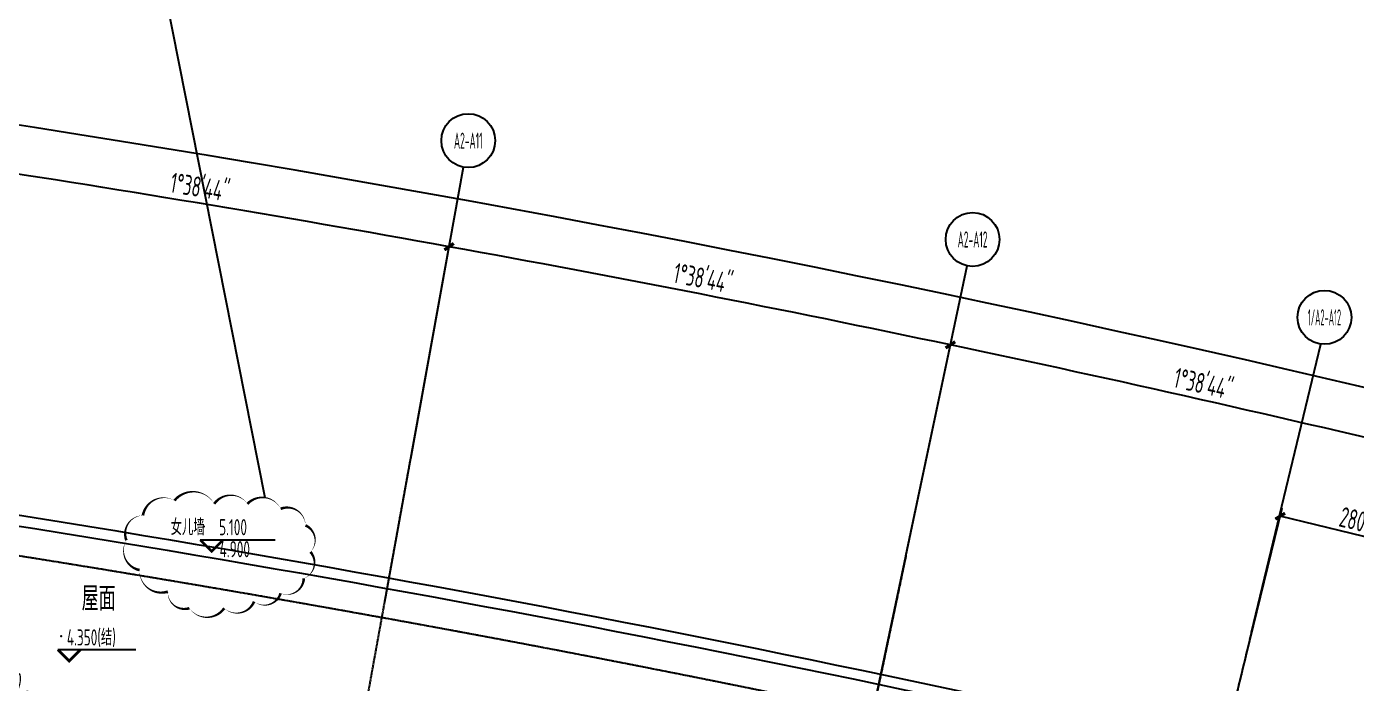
# Model space of a CAD drawing. Header units: millimetres. Extents: x 11515858 to 24947533, y -12784974 to -6116114.
# Drawn here: x 11829720 to 11854412, y -6377269 to -6365076 of the extents above; entities that cross this region are included whole.
import ezdxf
from ezdxf.enums import TextEntityAlignment as Align

# ---------------------------------------------------------------- set-up
doc = ezdxf.new("R2010")
doc.units = ezdxf.units.MM
doc.header["$LTSCALE"] = 10
doc.linetypes.add('A2-RG-AXIS$0$CENTER', pattern=[2, 1.25, -0.25, 0.25, -0.25])
doc.linetypes.add('A2-RG-AXIS$0$DOTE', pattern=[2.42, 2, -0.2, 0.02, -0.2])
for name, color, linetype in [('A2-RB-F2$0$$34$A-DIMS-100', 1, 'Continuous'), ('A2-RB-F2$0$A-DIMS-100', 1, 'Continuous'), ('A2-RG-AXIS$0$A-AXIS', 1, 'Continuous'), ('A2-RG-AXIS$0$A-DIMS-100', 1, 'Continuous'), ('A2-RG-AXIS$0$A-GRID', 1, 'A2-RG-AXIS$0$CENTER'), ('A2-RG-AXIS$0$A-SYMB', 4, 'Continuous'), ('A2-RI-F2$0$$2$A-SYMB', 4, 'Continuous'), ('A2-RI-F2$0$A-ROOF-EDGE', 2, 'Continuous'), ('A2-RI-F2$0$A-STRS', 50, 'Continuous'), ('A2-RI-F2$0$A-SYMB', 4, 'Continuous'), ('A2-RI-F2$0$A-SYMB-AREA', 4, 'Continuous'), ('A2-RI-F2$0$A-SYMB-NAME', 4, 'Continuous')]:
    doc.layers.add(name, color=color, linetype=linetype)
doc.layers.add('A2-RI-F2$0$A-FLOR-STRS', color=2, linetype='Continuous', lineweight=5)
doc.styles.add('A2-RB-F2$0$$0$XD2008', font='hzs.shx', dxfattribs={"width": 0.7, "bigfont": 'hztxt.shx'})
doc.styles.add('A2-RB-F2$0$XD2008', font='hzs.shx', dxfattribs={"width": 0.7, "bigfont": 'hztxt.shx'})
doc.styles.add('A2-RG-AXIS$0$ECADI', font='hzs.shx', dxfattribs={"width": 0.7, "bigfont": 'hztxt.shx'})
doc.styles.add('A2-RG-AXIS$0$XD2008', font='hzs.shx', dxfattribs={"width": 0.7, "bigfont": 'hztxt.shx'})
doc.styles.add('A2-RI-F2$0$$0$XD2008', font='hzs.shx', dxfattribs={"width": 0.7, "bigfont": 'hztxt.shx'})
doc.styles.add('A2-RI-F2$0$ECADI', font='hzs.shx', dxfattribs={"width": 0.7, "bigfont": 'hztxt.shx'})
doc.styles.add('A2-RI-F2$0$XD2008', font='hzs.shx', dxfattribs={"width": 0.7, "bigfont": 'hztxt.shx'})
doc.dimstyles.new('A2-RB-F2$0$$0$XD100$0', dxfattribs={"dimscale": 100, "dimtxt": 3.5, "dimasz": 1, "dimexe": 1, "dimexo": 2, "dimgap": 0.5, "dimtad": 1, "dimdec": 0, "dimdsep": 46, "dimtxsty": 'A2-RB-F2$0$$0$XD2008', "dimblk1": 'A2-RB-F2$0$$20$_ArchTick', "dimblk2": 'A2-RB-F2$0$$20$_ArchTick', "dimsah": 1, "dimcen": 2.5, "dimclrt": 4, "dimaunit": 1, "dimadec": 0, "dimazin": 0, "dimtfac": 1, "dimtdec": 0, "dimtix": 1, "dimtmove": 2, "dimatfit": 3, "dimfxl": 0, "dimtolj": 1, "dimtzin": 0, "dimarcsym": 0})
doc.dimstyles.new('A2-RB-F2$0$XD100$0', dxfattribs={"dimscale": 100, "dimtxt": 3.5, "dimasz": 1, "dimexe": 1, "dimexo": 2, "dimgap": 0.5, "dimtad": 1, "dimdec": 0, "dimdsep": 46, "dimtxsty": 'A2-RB-F2$0$XD2008', "dimblk1": 'A2-RB-F2$0$_ArchTick', "dimblk2": 'A2-RB-F2$0$_ArchTick', "dimsah": 1, "dimcen": 2.5, "dimclrt": 4, "dimaunit": 1, "dimadec": 0, "dimazin": 0, "dimtfac": 1, "dimtdec": 0, "dimtix": 1, "dimtmove": 1, "dimatfit": 3, "dimfxl": 0, "dimtolj": 1, "dimtzin": 0, "dimarcsym": 0})
doc.dimstyles.new('A2-RG-AXIS$0$XD150', dxfattribs={"dimscale": 300, "dimtxt": 2.5, "dimasz": 1.5, "dimexe": 1, "dimexo": 2, "dimgap": 0.5, "dimtad": 1, "dimdec": 0, "dimdsep": 46, "dimtxsty": 'A2-RG-AXIS$0$XD2008', "dimcen": 2.5, "dimclrt": 4, "dimaunit": 1, "dimadec": 3, "dimazin": 0, "dimtfac": 1, "dimtdec": 0, "dimtmove": 2, "dimatfit": 3, "dimfxl": 0, "dimtolj": 1, "dimtzin": 0, "dimarcsym": 0})
doc.dimstyles.new('A2-RG-AXIS$0$XD150$0', dxfattribs={"dimscale": 150, "dimtxt": 2.5, "dimasz": 1, "dimexe": 1, "dimexo": 2, "dimgap": 0.5, "dimtad": 1, "dimdec": 0, "dimdsep": 46, "dimtxsty": 'A2-RG-AXIS$0$XD2008', "dimblk": 'A2-RG-AXIS$0$_ArchTick', "dimcen": 2.5, "dimclrt": 4, "dimaunit": 1, "dimadec": 0, "dimazin": 0, "dimtfac": 1, "dimtdec": 0, "dimtmove": 2, "dimatfit": 3, "dimfxl": 0, "dimtolj": 1, "dimtzin": 0, "dimarcsym": 0})

# ---------------------------------------------------------------- blocks, each defined once
blk = doc.blocks.new('A2-RG-AXIS$0$ECADI-TAG-GRID')
at = {"color": 13}
blk.add_circle((0, 0), 5, dxfattribs=at)
at = {"style": 'A2-RG-AXIS$0$ECADI', "width": 0.7}
blk.add_attdef('GRID', text='', height=5, dxfattribs=at).set_placement((0, 0), align=Align.MIDDLE)
blk = doc.blocks.new('A2-RG-AXIS$0$_ArchTick')
at = {"color": 0, "linetype": 'ByBlock', "const_width": 0.4}
blk.add_lwpolyline([(-0.5, -0.5), (0.5, 0.5)], dxfattribs=at)
blk = doc.blocks.new('*D1242')
at = {"layer": 'A2-RG-AXIS$0$A-DIMS-100', "color": 0, "lineweight": -2, "ltscale": 3, "transparency": 16777216}
for p, q in [((11753070, -6371598), (11752455, -6363872)), ((11854556, -6379588), (11856371, -6372053))]:
    blk.add_line(p, q, dxfattribs=at)
blk.add_arc((11778731, -6694179), 331200, 76.44866, 94.54827, dxfattribs=at)
at = {"layer": 'Defpoints', "color": 0, "ltscale": 3, "transparency": 16777216}
for p in [(11822065, -6365826), (11753093, -6371897), (11854485, -6379879), (11778731, -6694179)]:
    blk.add_point(p, dxfattribs=at)
at = {"layer": 'A2-RG-AXIS$0$A-DIMS-100', "color": 0, "lineweight": -2, "ltscale": 3, "transparency": 16777216, "xscale": 150, "yscale": 150, "zscale": 150}
for p, rotation in [((11752467, -6364022), 184.5482656226652), ((11856336, -6372199), 346.4486630674553)]:
    blk.add_blockref('A2-RG-AXIS$0$_ArchTick', p, dxfattribs=dict(at, rotation=rotation))
at = {"layer": 'A2-RG-AXIS$0$A-DIMS-100', "color": 4, "ltscale": 3, "transparency": 16777216, "insert": (11804749, -6363703), "char_height": 375, "attachment_point": 5, "rotation": 355.4985, "style": 'A2-RG-AXIS$0$XD2008'}
blk.add_mtext('\\A1;18°5\'59"', dxfattribs=at)
blk = doc.blocks.new('*D1253')
at = {"layer": 'A2-RG-AXIS$0$A-DIMS-100', "color": 0, "lineweight": -2, "ltscale": 3, "transparency": 16777216}
for p, q in [((11845491, -6377540), (11846904, -6370837)), ((11854556, -6379588), (11856161, -6372928))]:
    blk.add_line(p, q, dxfattribs=at)
blk.add_arc((11778731, -6694179), 330300, 76.44866, 78.09408, dxfattribs=at)
at = {"layer": 'Defpoints', "color": 0, "ltscale": 3, "transparency": 16777216}
for p in [(11853048, -6372348), (11845429, -6377834), (11854485, -6379879), (11778731, -6694179)]:
    blk.add_point(p, dxfattribs=at)
at = {"layer": 'A2-RG-AXIS$0$A-DIMS-100', "color": 0, "lineweight": -2, "ltscale": 3, "transparency": 16777216, "xscale": 150, "yscale": 150, "zscale": 150}
for p, rotation in [((11846873, -6370984), 168.0940794046412), ((11856125, -6373074), 346.4486609929079)]:
    blk.add_blockref('A2-RG-AXIS$0$_ArchTick', p, dxfattribs=dict(at, rotation=rotation))
at = {"layer": 'A2-RG-AXIS$0$A-DIMS-100', "color": 4, "ltscale": 3, "transparency": 16777216, "insert": (11851573, -6371705), "char_height": 375, "attachment_point": 5, "rotation": 347.2714, "style": 'A2-RG-AXIS$0$XD2008'}
blk.add_mtext('\\A1;1°38\'44"', dxfattribs=at)
blk = doc.blocks.new('*D1289')
at = {"layer": 'A2-RG-AXIS$0$A-DIMS-100', "color": 0, "lineweight": -2, "ltscale": 3, "transparency": 16777216}
for p, q in [((11851831, -6378944), (11853033, -6374018)), ((11855717, -6374827), (11852997, -6374164)), ((11854556, -6379588), (11855753, -6374682))]:
    blk.add_line(p, q, dxfattribs=at)
at = {"layer": 'Defpoints', "color": 0, "ltscale": 3, "transparency": 16777216}
for p in [(11852997, -6374164), (11851760, -6379235), (11854485, -6379879)]:
    blk.add_point(p, dxfattribs=at)
at = {"layer": 'A2-RG-AXIS$0$A-DIMS-100', "color": 0, "lineweight": -2, "ltscale": 3, "transparency": 16777216, "xscale": 150, "yscale": 150, "zscale": 150}
for p, rotation in [((11852997, -6374164), 166.2935912210491), ((11855717, -6374827), 346.2935912210492)]:
    blk.add_blockref('A2-RG-AXIS$0$_ArchTick', p, dxfattribs=dict(at, rotation=rotation))
at = {"layer": 'A2-RG-AXIS$0$A-DIMS-100', "color": 4, "ltscale": 3, "transparency": 16777216, "insert": (11854419, -6374241), "char_height": 375, "attachment_point": 5, "rotation": 346.2936, "style": 'A2-RG-AXIS$0$XD2008'}
blk.add_mtext('\\A1;2800', dxfattribs=at)
blk = doc.blocks.new('*D1290')
at = {"layer": 'A2-RG-AXIS$0$A-DIMS-100', "color": 0, "lineweight": -2, "ltscale": 3, "transparency": 16777216}
for p, q in [((11836372, -6375754), (11837592, -6369013)), ((11845491, -6377540), (11846904, -6370837))]:
    blk.add_line(p, q, dxfattribs=at)
blk.add_arc((11778731, -6694179), 330300, 78.09408, 79.7395, dxfattribs=at)
at = {"layer": 'Defpoints', "color": 0, "ltscale": 3, "transparency": 16777216}
for p in [(11843776, -6370347), (11836318, -6376049), (11845429, -6377834), (11778731, -6694179)]:
    blk.add_point(p, dxfattribs=at)
at = {"layer": 'A2-RG-AXIS$0$A-DIMS-100', "color": 0, "lineweight": -2, "ltscale": 3, "transparency": 16777216, "xscale": 150, "yscale": 150, "zscale": 150}
for p, rotation in [((11837565, -6369161), 169.739497816377), ((11846873, -6370984), 348.0940794046441)]:
    blk.add_blockref('A2-RG-AXIS$0$_ArchTick', p, dxfattribs=dict(at, rotation=rotation))
at = {"layer": 'A2-RG-AXIS$0$A-DIMS-100', "color": 4, "ltscale": 3, "transparency": 16777216, "insert": (11842283, -6369746), "char_height": 375, "attachment_point": 5, "rotation": 348.9168, "style": 'A2-RG-AXIS$0$XD2008'}
blk.add_mtext('\\A1;1°38\'44"', dxfattribs=at)
blk = doc.blocks.new('*D1294')
at = {"layer": 'A2-RG-AXIS$0$A-DIMS-100', "color": 0, "lineweight": -2, "ltscale": 3, "transparency": 16777216}
for p, q in [((11827205, -6374230), (11828231, -6367457)), ((11836372, -6375754), (11837592, -6369013))]:
    blk.add_line(p, q, dxfattribs=at)
blk.add_arc((11778731, -6694179), 330300, 79.7395, 81.38492, dxfattribs=at)
at = {"layer": 'Defpoints', "color": 0, "ltscale": 3, "transparency": 16777216}
for p in [(11834451, -6368613), (11827160, -6374527), (11836318, -6376049), (11778731, -6694179)]:
    blk.add_point(p, dxfattribs=at)
at = {"layer": 'A2-RG-AXIS$0$A-DIMS-100', "color": 0, "lineweight": -2, "ltscale": 3, "transparency": 16777216, "xscale": 150, "yscale": 150, "zscale": 150}
for p, rotation in [((11828208, -6367606), 171.3849162218802), ((11837565, -6369161), 349.7394978101465)]:
    blk.add_blockref('A2-RG-AXIS$0$_ArchTick', p, dxfattribs=dict(at, rotation=rotation))
at = {"layer": 'A2-RG-AXIS$0$A-DIMS-100', "color": 4, "ltscale": 3, "transparency": 16777216, "insert": (11832941, -6368055), "char_height": 375, "attachment_point": 5, "rotation": 350.5622, "style": 'A2-RG-AXIS$0$XD2008'}
blk.add_mtext('\\A1;1°38\'44"', dxfattribs=at)
blk = doc.blocks.new('A2-RB-F2$0$$20$_ArchTick')
at = {"color": 0, "linetype": 'ByBlock', "const_width": 0.4}
blk.add_lwpolyline([(-0.5, -0.5), (0.5, 0.5)], dxfattribs=at)
blk = doc.blocks.new('*D2090')
at = {"layer": 'A2-RB-F2$0$$34$A-DIMS-100', "color": 0, "lineweight": -2, "transparency": 16777216}
blk.add_arc((11810433, -6519046), 136339, 79.7395, 81.07865, dxfattribs=at)
at = {"layer": 'Defpoints', "color": 0, "transparency": 16777216}
for p in [(11836853, -6373097), (11831848, -6382624), (11833672, -6384702), (11829902, -6395024), (11829692, -6412654)]:
    blk.add_point(p, dxfattribs=at)
at = {"layer": 'A2-RB-F2$0$$34$A-DIMS-100', "color": 0, "lineweight": -2, "transparency": 16777216, "xscale": 100, "yscale": 100, "zscale": 100}
for p, rotation in [((11831576, -6384356), 171.07864590831), ((11834718, -6384887), 349.7394999170698)]:
    blk.add_blockref('A2-RB-F2$0$$20$_ArchTick', p, dxfattribs=dict(at, rotation=rotation))
at = {"layer": 'A2-RB-F2$0$$34$A-DIMS-100', "color": 4, "transparency": 16777216, "insert": (11833192, -6384358), "char_height": 350, "attachment_point": 5, "rotation": 350.4091, "style": 'A2-RB-F2$0$$0$XD2008'}
blk.add_mtext('\\A1;1°20\'21"', dxfattribs=at)
blk = doc.blocks.new('*D2108')
at = {"layer": 'A2-RB-F2$0$$34$A-DIMS-100', "color": 0, "lineweight": -2, "transparency": 16777216}
blk.add_arc((11778421, -6695889), 298024, 79.48553, 79.7395, dxfattribs=at)
at = {"layer": 'Defpoints', "color": 0, "transparency": 16777216}
for p in [(11836853, -6373097), (11833019, -6401721), (11832373, -6402789), (11832690, -6403491), (11829692, -6412654)]:
    blk.add_point(p, dxfattribs=at)
at = {"layer": 'A2-RB-F2$0$$34$A-DIMS-100', "color": 0, "lineweight": -2, "transparency": 16777216, "xscale": 100, "yscale": 100, "zscale": 100}
for p, rotation in [((11831506, -6402631), 169.7394999170711), ((11832806, -6402869), 349.4855297596564)]:
    blk.add_blockref('A2-RB-F2$0$$20$_ArchTick', p, dxfattribs=dict(at, rotation=rotation))
at = {"layer": 'A2-RB-F2$0$$34$A-DIMS-100', "color": 4, "transparency": 16777216, "insert": (11832203, -6402495), "char_height": 350, "attachment_point": 5, "rotation": 349.6125, "style": 'A2-RB-F2$0$$0$XD2008'}
blk.add_mtext('\\A1;0°15\'14"', dxfattribs=at)
blk = doc.blocks.new('A2-RB-F2$0$_ArchTick')
at = {"color": 0, "linetype": 'ByBlock', "const_width": 0.4}
blk.add_lwpolyline([(-0.5, -0.5), (0.5, 0.5)], dxfattribs=at)
blk = doc.blocks.new('*D1910')
at = {"layer": 'A2-RB-F2$0$A-DIMS-100', "color": 0, "lineweight": -2, "transparency": 16777216}
for p, q in [((11829030, -6377392), (11828931, -6377376)), ((11828949, -6377891), (11829045, -6377293)), ((11829030, -6377392), (11829721, -6377503)), ((11829641, -6378002), (11829737, -6377404)), ((11829721, -6377503), (11829820, -6377519))]:
    blk.add_line(p, q, dxfattribs=at)
at = {"layer": 'Defpoints', "color": 0, "transparency": 16777216}
for p in [(11829721, -6377503), (11828918, -6378088), (11829609, -6378199)]:
    blk.add_point(p, dxfattribs=at)
at = {"layer": 'A2-RB-F2$0$A-DIMS-100', "color": 0, "lineweight": -2, "transparency": 16777216, "xscale": 100, "yscale": 100, "zscale": 100}
for p, rotation in [((11829030, -6377392), 350.8747494873496), ((11829721, -6377503), 170.8747494873497)]:
    blk.add_blockref('A2-RB-F2$0$_ArchTick', p, dxfattribs=dict(at, rotation=rotation))
at = {"layer": 'A2-RB-F2$0$A-DIMS-100', "color": 4, "transparency": 16777216, "insert": (11829411, -6377225), "char_height": 350, "attachment_point": 5, "rotation": 350.8747, "style": 'A2-RB-F2$0$XD2008'}
blk.add_mtext('\\A1;700', dxfattribs=at)
blk = doc.blocks.new('A2-RI-F2$0$ECADI-TAG-HGHT（国标）')
at = {"color": 1}
blk.add_line((-2.12, 2.12), (12.35, 2.12), dxfattribs=at)
at = {"color": 1, "const_width": 0.5}
blk.add_lwpolyline([(-2.12, 2.12), (0, 0), (2.12, 2.12)], dxfattribs=at)
at = {"color": 1}
blk.add_point((-1.48, 4.6), dxfattribs=at)
at = {"style": 'A2-RI-F2$0$XD2008', "width": 0.7}
blk.add_attdef('FL', text='', height=3, dxfattribs=at).set_placement((-2.69, 2.97), align=Align.RIGHT)
for tag, p in [('F.F.L.', (2.28, 2.97)), ('T.O.S.', (2.28, -1.1))]:
    blk.add_attdef(tag, p, '', height=3, dxfattribs=at)
blk = doc.blocks.new('A2-RI-F2$0$5erhfh')
at = {"layer": 'A2-RI-F2$0$A-SYMB-AREA', "style": 'A2-RI-F2$0$ECADI', "width": 0.7}
blk.add_attdef('340M2', text='', height=2.5, dxfattribs=at).set_placement((0, 1.25), align=Align.MIDDLE_LEFT)
at = {"layer": 'A2-RI-F2$0$A-SYMB-NAME', "style": 'A2-RI-F2$0$ECADI', "width": 0.7}
blk.add_attdef('CHINESENAME', (-12.29, 3.09), '', height=4.5, dxfattribs=at)
blk = doc.blocks.new('A2-RI-F2$0$$2$ECADI-TAG-HGHT（国标）')
at = {"color": 1}
blk.add_line((-2.12, 2.12), (11.77, 2.12), dxfattribs=at)
at = {"color": 1, "const_width": 0.5}
blk.add_lwpolyline([(-2.12, 2.12), (0, 0), (2.12, 2.12)], dxfattribs=at)
at = {"color": 1}
blk.add_point((-1.48, 4.6), dxfattribs=at)
at = {"style": 'A2-RI-F2$0$$0$XD2008', "width": 0.7}
blk.add_attdef('FL', text='', height=3, dxfattribs=at).set_placement((-2.69, 2.97), align=Align.RIGHT)
for tag, p in [('F.F.L.', (2.28, 2.97)), ('T.O.S.', (2.28, -1.1))]:
    blk.add_attdef(tag, p, '', height=3, dxfattribs=at)
blk = doc.blocks.new('A2-RG-AXIS')
at = {"layer": 'A2-RG-AXIS$0$A-AXIS', "ltscale": 3}
for p, q in [((11836852.5, -6373096.9), (11837832.2, -6367684.8)), ((11846048.1, -6374898.2), (11847182.8, -6369516.5)), ((11852463.3, -6376318.4), (11853752, -6370971.7))]:
    blk.add_line(p, q, dxfattribs=at)
at = {"layer": 'A2-RG-AXIS$0$A-GRID', "linetype": 'A2-RG-AXIS$0$DOTE'}
for p, q in [((11829692, -6412654), (11836852.5, -6373096.9)), ((11846048.1, -6374898.2), (11837754.6, -6414233.4)), ((11852463.3, -6376318.4), (11846488, -6401109.5))]:
    blk.add_line(p, q, dxfattribs=at)
blk.add_arc((11778730.7, -6694178.7), 323300, 75.589285, 95.407644, dxfattribs=at)
at = {"layer": 'A2-RG-AXIS$0$A-SYMB'}
ref = blk.add_blockref('A2-RG-AXIS$0$ECADI-TAG-GRID', (11837921.3, -6367192.8), dxfattribs=dict(at, xscale=100, yscale=100, zscale=100))
ref.add_attrib('GRID', 'A2-A11', dxfattribs={"layer": '0', "extrusion": (0, 0, -1), "height": 300, "style": 'A2-RG-AXIS$0$ECADI', "text_generation_flag": 2, "width": 0.5}).set_placement((-11837921.3, -6367192.8), align=Align.MIDDLE)
ref = blk.add_blockref('A2-RG-AXIS$0$ECADI-TAG-GRID', (11847285.9, -6369027.3), dxfattribs=dict(at, xscale=100, yscale=100, zscale=100))
ref.add_attrib('GRID', 'A2-A12', dxfattribs={"layer": '0', "extrusion": (0, 0, -1), "height": 300, "style": 'A2-RG-AXIS$0$ECADI', "text_generation_flag": 2, "width": 0.5}).set_placement((-11847285.9, -6369027.3), align=Align.MIDDLE)
ref = blk.add_blockref('A2-RG-AXIS$0$ECADI-TAG-GRID', (11853819.1, -6370473.6), dxfattribs=dict(at, xscale=100, yscale=100, zscale=100))
ref.add_attrib('GRID', '1/A2-A12', dxfattribs={"layer": '0', "extrusion": (0, 0, -1), "height": 300, "style": 'A2-RG-AXIS$0$ECADI', "text_generation_flag": 2, "width": 0.4}).set_placement((-11853819.1, -6370473.6), align=Align.MIDDLE)
at = {"layer": 'A2-RG-AXIS$0$A-DIMS-100', "ltscale": 3}
for base, p1, p2, picture, middle in [((11822064.9, -6365825.9), (11854485.2, -6379879.3), (11753093.4, -6371896.8), '*D1242', (11804748.6, -6363703.1)), ((11834451.1, -6368612.6), (11827159.6, -6374526.5), (11836318.2, -6376048.9), '*D1294', (11832941.1, -6368055.4)), ((11843776.4, -6370346.8), (11845429.2, -6377833.7), (11836318.2, -6376048.9), '*D1290', (11842283.1, -6369746.5)), ((11853048.1, -6372348), (11845429.2, -6377833.7), (11854485.2, -6379879.3), '*D1253', (11851572.6, -6371705.1))]:
    dim = blk.add_angular_dim_3p(base=base, center=(11778730.7, -6694178.7), p1=p1, p2=p2, dimstyle='A2-RG-AXIS$0$XD150', override={"dimscale": 150, "dimasz": 1, "dimblk": 'A2-RG-AXIS$0$_ArchTick', "dimadec": 4}, dxfattribs=at)
    dim.commit()
    dim.dimension.update_dxf_attribs({"geometry": picture, "text_midpoint": middle})
dim = blk.add_linear_dim(base=(11852997.1, -6374163.9), p1=(11854485.2, -6379879.3), p2=(11851760.3, -6379235), angle=166.29359, dimstyle='A2-RG-AXIS$0$XD150$0', dxfattribs=at)
dim.commit()
dim.dimension.update_dxf_attribs({"geometry": '*D1289', "text_midpoint": (11854419.4, -6374240.6)})
blk = doc.blocks.new('A2-RB-F2')
at = {"layer": 'A2-RB-F2$0$$34$A-DIMS-100'}
for base, line1, line2, picture, middle in [((11833672.3, -6384702), ((11829901.8, -6395023.6), (11831848.2, -6382624.3)), ((11829692, -6412654), (11836852.5, -6373096.9)), '*D2090', (11833191.9, -6384357.8)), ((11832372.649, -6402789.2713), ((11829691.9532, -6412654.0008), (11836852.5309, -6373096.8884)), ((11832690.256, -6403491.0743), (11833018.7269, -6401721.2984)), '*D2108', (11832202.6798, -6402495.3941))]:
    dim = blk.add_angular_dim_2l(base=base, line1=line1, line2=line2, dimstyle='A2-RB-F2$0$$0$XD100$0', override={"dimadec": 4}, dxfattribs=at)
    dim.commit()
    dim.dimension.update_dxf_attribs({"geometry": picture, "text_midpoint": middle})
at = {"layer": 'A2-RB-F2$0$A-DIMS-100'}
dim = blk.add_aligned_dim(p1=(11828917.7, -6378088.3), p2=(11829609.2, -6378199.3), distance=705.4, dimstyle='A2-RB-F2$0$XD100$0', dxfattribs=at)
dim.commit()
dim.dimension.update_dxf_attribs({"geometry": '*D1910', "text_midpoint": (11829411, -6377225.1)})
blk = doc.blocks.new('A2-RI-F2')
at = {"layer": 'A2-RI-F2$0$A-ROOF-EDGE'}
for points in [[(11805528, -6374951), (11805733, -6371757, -0.006311), (11817297, -6372935), (11817357, -6372439, -0.024818), (11849206, -6377885), (11848174, -6382163)], [(11805727, -6374968), (11805919, -6371975, -0.006307), (11817471, -6373156), (11817532, -6372662, -0.024061), (11848967, -6378022), (11847979, -6382120)]]:
    blk.add_lwpolyline(points, format="xyb", dxfattribs=at)
at = {"layer": 'Defpoints'}
blk.add_line((11834153, -6373821), (11831874, -6362350), dxfattribs=at)
blk.add_lwpolyline([(11832466, -6373873, 0, 50, 0.520567), (11831881, -6374150, 0, 50, 0.520567), (11831881, -6374150, 0, 50, 0.520567), (11831573, -6374612, 0, 50, 0.520567), (11831573, -6374612, 0, 50, 0.520567), (11831819, -6375165, 0, 50, 0.520567), (11831819, -6375165, 0, 50, 0.520567), (11832343, -6375565, 0, 50, 0.520567), (11832343, -6375565, 0, 50, 0.520567), (11832743, -6375873, 0, 50, 0.520567), (11832743, -6375873, 0, 50, 0.520567), (11833390, -6375873, 0, 50, 0.520567), (11833390, -6375873, 0, 50, 0.520567), (11833944, -6375750, 0, 50, 0.520567), (11833944, -6375750, 0, 50, 0.520567), (11834437, -6375596, 0, 50, 0.520567), (11834437, -6375596, 0, 50, 0.520567), (11834868, -6375319, 0, 50, 0.520567), (11834868, -6375319, 0, 50, 0.520567), (11834991, -6374827, 0, 50, 0.520567), (11834991, -6374827, 0, 50, 0.520567), (11834899, -6374335, 0, 50, 0.520567), (11834899, -6374335, 0, 50, 0.520567), (11834437, -6374027, 0, 50, 0.520567), (11834437, -6374027, 0, 50, 0.520567), (11833821, -6373935, 0, 50, 0.520567), (11833821, -6373935, 0, 50, 0.520567), (11833205, -6373935, 0, 50, 0.520567), (11833205, -6373935, 0, 50, 0.520567), (11832466, -6373873, 0, 0, 0)], format="xyseb", dxfattribs=at)
ref = blk.add_blockref('A2-RI-F2$0$5erhfh', (11831972, -6376228), dxfattribs=dict(xscale=100, yscale=100, zscale=100))
ref.add_attrib('CHINESENAME', '屋面', (11830743, -6375919), dxfattribs={"layer": 'A2-RI-F2$0$A-SYMB-NAME', "height": 450, "style": 'A2-RI-F2$0$ECADI', "width": 0.7})
at = {"layer": 'A2-RI-F2$0$$2$A-SYMB'}
ref = blk.add_blockref('A2-RI-F2$0$$2$ECADI-TAG-HGHT（国标）', (11833157, -6374816), dxfattribs=dict(at, xscale=100, yscale=100, zscale=100))
ref.add_attrib('F.F.L.', '5.100', (11833295, -6374519), dxfattribs={"layer": '0', "height": 300, "style": 'A2-RI-F2$0$$0$XD2008', "width": 0.7})
ref.add_attrib('T.O.S.', '4.900', (11833304, -6374927), dxfattribs={"layer": '0', "height": 300, "style": 'A2-RI-F2$0$$0$XD2008', "width": 0.7})
ref.add_attrib('FL', '女儿墙', dxfattribs={"layer": '0', "height": 300, "style": 'A2-RI-F2$0$$0$XD2008', "width": 0.7}).set_placement((11833026, -6374519), align=Align.RIGHT)
at = {"layer": 'A2-RI-F2$0$A-FLOR-STRS'}
blk.add_blockref('A2-RG-AXIS', (0, 0), dxfattribs=at)
at = {"layer": 'A2-RI-F2$0$A-STRS', "linetype": 'Continuous'}
blk.add_blockref('A2-RB-F2', (0, 0), dxfattribs=at)
at = {"layer": 'A2-RI-F2$0$A-SYMB'}
ref = blk.add_blockref('A2-RI-F2$0$ECADI-TAG-HGHT（国标）', (11830511, -6376853), dxfattribs=dict(at, xscale=100, yscale=100, zscale=100))
ref.add_attrib('F.F.L.', '4.350(结)', (11830468, -6376565), dxfattribs={"layer": '0', "height": 300, "style": 'A2-RI-F2$0$XD2008', "width": 0.7})

msp = doc.modelspace()

# ---------------------------------------------------------------- block references
for name in ['A2-RI-F2', 'A2-RB-F2', 'A2-RG-AXIS']:
    msp.add_blockref(name, (0, 0))

doc.saveas('drawing.dxf')
